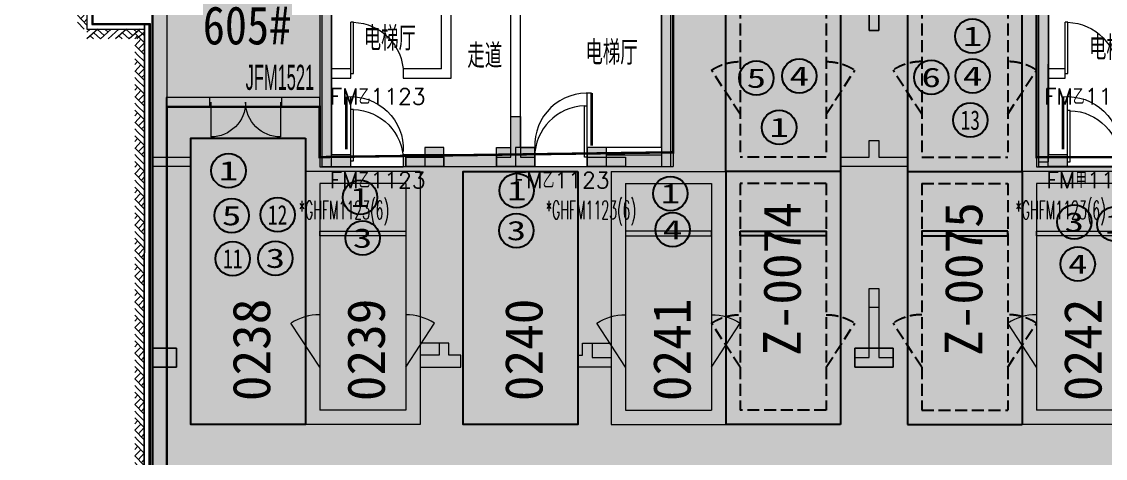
# Model space of a CAD drawing. Extents: x -264757 to 86229, y 4049843 to 4347093.
# Drawn here: x -84121 to -61441, y 4121799 to 4130945 of the extents above; entities that cross this region are included whole.
import ezdxf
from ezdxf.enums import TextEntityAlignment as Align

# ---------------------------------------------------------------- set-up
doc = ezdxf.new("R2010")
doc.units = 0
doc.header["$LTSCALE"] = 1000
doc.header["$MEASUREMENT"] = 0
doc.linetypes.add('AX-01DK-PB01$1$A-001-车位参照B1$0$A-001-车位参照B1$0$A-001-车位参照B1$0$A-H4-001-基本图形$0$A-001-车位B1$0$DASH', pattern=[0.35, 0.25, -0.1])
doc.linetypes.add('DASH', pattern=[0.35, 0.25, -0.1])
doc.layers.get('0').update_dxf_attribs({"color": 8})
for name, color, linetype in [('AX-01DK-PB01$0$AX-001DK-01-PB01-02$0$A-3-Htch(wall)', 8, 'Continuous'), ('AX-01DK-PB01$0$AX-03CK-02-PB01$0$AX-03CK-02-PB01$0$PUB_HATCH', 8, 'Continuous'), ('AX-01DK-PB01$0$AX-03CK-02-PB01$0$AX-03CK-02-PB01$0$人防$0$人防$0$DOOR_FIRE_TEXT', 8, 'Continuous'), ('PUB_HATCH', 8, 'Continuous'), ('不利因素11-尽端停车', 7, 'Continuous'), ('不利因素12-不满足一次性出车', 7, 'Continuous'), ('不利因素13-紧邻铁爬梯', 7, 'Continuous'), ('不利因素3-紧邻房间出入口', 7, 'Continuous'), ('不利因素4-紧邻行车坡道', 7, 'Continuous'), ('不利因素5-单面靠墙', 7, 'Continuous'), ('不利因素6-双面靠墙', 7, 'Continuous'), ('不利因素9-坡道上停车', 7, 'Continuous'), ('不可售车位', 255, 'Continuous'), ('子母车位', 7, 'Continuous'), ('普通车位', 7, 'Continuous')]:
    doc.layers.add(name, color=color, linetype=linetype)
doc.layers.add('AX-01DK-PB01$0$AX-01DK-PB01$0$AX-001DK-01-PB01-02$0$A-3-WinF(Text)', color=8, linetype='Continuous', plot=False)
doc.layers.add('AX-01DK-PB01$0$AX-03CK-02-PB01$0$AX-03CK-02-PB01$0$WINDOW_TEXT', color=8, linetype='Continuous', plot=False)
doc.layers.add('无关图层', color=8, linetype='Continuous', lineweight=0)
doc.layers.add('车位归属楼栋范围线', color=7, linetype='Continuous', true_color=0x19e6c7)
doc.styles.add('AX-01DK-PB01$0$AX-01DK-PB01$0$AX-001DK-01-PB01-02$0$_TCH_WINDOW', font='SIMPLEX', dxfattribs={"bigfont": 'GBCBIG'})
doc.styles.add('AX-01DK-PB01$0$AX-01DK-PB01$0$Standard', font='gbenor.shx', dxfattribs={"bigfont": 'gbcbig.shx'})
doc.styles.add('AX-01DK-PB01$0$AX-03CK-02-PB01$0$AX-03CK-02-PB01$0$_TCH_DIM_T3', font='SIMPLEX', dxfattribs={"width": 0.705882, "bigfont": 'GBCBIG'})
doc.styles.add('AX-01DK-PB01$0$AX-03CK-02-PB01$0$AX-03CK-02-PB01$0$人防$0$人防$0$_TCH_DIM', font='$ GAD E', dxfattribs={"width": 0.7, "bigfont": '$ GAD C'})
doc.styles.add('AX-01DK-PB01$1$AX-001DK-01-PB01-02$0$黑体', font='simhei.ttf')
doc.styles.add('AX-ACK-BIANH1$0$黑体', font='simhei.ttf')
doc.styles.add('AX-ACK-P01-WALL$0$黑体', font='simhei.ttf')
doc.styles.add('SX-ACK-PB01-WNC-ALL$0$黑体', font='simhei.ttf')
doc.styles.add('黑体', font='simhei.ttf')

# ---------------------------------------------------------------- blocks, each defined once
blk = doc.blocks.new('A$C7e5eb487')
at = {"layer": '普通车位', "true_color": 0xf18f8e}
h = blk.add_hatch(color=11, dxfattribs=at)
h.dxf.hatch_style = 1
h.paths.add_polyline_path([(2400, 0), (2400, -5300), (0, -5300), (0, 0)])
blk = doc.blocks.new('普通车位')
at = {"layer": '无关图层'}
for p, q in [((-2.253, 3.186), (0.077, 3.764)), ((1.352, -1.38), (0.077, 3.764)), ((-0.977, -1.958), (-2.253, 3.186)), ((-1.889, 2.967), (-0.142, 3.4)), ((1.001, -1.21), (-0.142, 3.4)), ((-0.746, -1.643), (-1.889, 2.967)), ((-0.746, -1.643), (1.001, -1.21)), ((-0.977, -1.958), (1.352, -1.38))]:
    blk.add_line(p, q, dxfattribs=at)
for points in [[(0.074, 2.527), (0.879, 1.777)], [(-1.673, 2.094), (-2.033, 1.054)]]:
    blk.add_lwpolyline(points, dxfattribs=at)
blk.add_lwpolyline([(0.76, -0.239), (-0.987, -0.673), (-1.011, -0.575), (0.736, -0.142)], close=True, dxfattribs=at)
for centre, start, end in [((0.074, 2.527), 283.9287, 316.9845), ((-1.673, 2.094), 250.873, 283.9287)]:
    blk.add_arc(centre, 1.1, start, end, dxfattribs=at)
at = {"layer": '普通车位', "xscale": -0.0009999999999999812, "yscale": 0.0009999999999999812, "zscale": 0.0009999999999999812, "rotation": 13.92873520577783}
blk.add_blockref('A$C7e5eb487', (0.077, 3.764), dxfattribs=at)
blk = doc.blocks.new('A$C741380cb')
at = {"layer": '子母车位', "true_color": 0x0617f9}
h = blk.add_hatch(color=5, dxfattribs=at)
h.dxf.hatch_style = 1
h.paths.add_polyline_path([(2400, 0), (2400, -10400), (0, -10400), (0, 0)])
blk = doc.blocks.new('子母车位1')
at = {"layer": '子母车位', "color": 8, "linetype": 'AX-01DK-PB01$1$A-001-车位参照B1$0$A-001-车位参照B1$0$A-001-车位参照B1$0$A-H4-001-基本图形$0$A-001-车位B1$0$DASH'}
for p, q in [((330318, -478521), (332118, -478521)), ((330318, -478521), (330318, -483071, 0)), ((332118, -478521), (332118, -483071, 0)), ((330318, -483071, 0), (332118, -483071, 0)), ((330318, -483621, 0), (332118, -483621, 0)), ((330318, -483621, 0), (330318, -488371)), ((332118, -483621, 0), (332118, -488371)), ((330318, -488371), (332118, -488371))]:
    blk.add_line(p, q, dxfattribs=at)
at = {"layer": '子母车位', "color": 83}
for p, q in [((330018, -483371, 0), (330018, -488671)), ((330018, -483371, 0), (332418, -483371, 0)), ((332418, -483371, 0), (332418, -488671)), ((330018, -488671), (332418, -488671))]:
    blk.add_line(p, q, dxfattribs=at)
blk.add_lwpolyline([(332418, -478271), (330018, -478271), (330018, -483371), (332418, -483371)], close=True, dxfattribs=at)
at = {"layer": '子母车位'}
blk.add_lwpolyline([(332118, -479521), (330318, -479521), (330318, -479621), (332118, -479621)], close=True, dxfattribs=at)
at = {"layer": '子母车位', "linetype": 'AX-01DK-PB01$1$A-001-车位参照B1$0$A-001-车位参照B1$0$A-001-车位参照B1$0$A-H4-001-基本图形$0$A-001-车位B1$0$DASH'}
for points in [[(330318, -482171), (329718, -481249)], [(332118, -482171), (332718, -481249)]]:
    blk.add_lwpolyline(points, dxfattribs=at)
at = {"layer": '子母车位', "elevation": 0}
blk.add_lwpolyline([(332118, -484621), (330318, -484621), (330318, -484721), (332118, -484721)], close=True, dxfattribs=at)
at = {"layer": '子母车位', "linetype": 'AX-01DK-PB01$1$A-001-车位参照B1$0$A-001-车位参照B1$0$A-001-车位参照B1$0$A-H4-001-基本图形$0$A-001-车位B1$0$DASH', "elevation": 0}
for points in [[(330318, -487471), (329718, -486549)], [(332118, -487471), (332718, -486549)]]:
    blk.add_lwpolyline(points, dxfattribs=at)
at = {"layer": '子母车位', "linetype": 'AX-01DK-PB01$1$A-001-车位参照B1$0$A-001-车位参照B1$0$A-001-车位参照B1$0$A-H4-001-基本图形$0$A-001-车位B1$0$DASH'}
for centre, start, end in [((330318, -482171, 0), 89.9997, 123.0554), ((332118, -482171, 0), 56.9439, 89.9997), ((330318, -487471), 89.9997, 123.0554), ((332118, -487471), 56.9439, 89.9997)]:
    blk.add_arc(centre, 1100, start, end, dxfattribs=at)
at = {"layer": '子母车位', "rotation": 179.9996583709065}
blk.add_blockref('A$C741380cb', (332418, -488671), dxfattribs=at)
blk = doc.blocks.new('SX-ACK-PB01-WNC-ALL$0$20200722.21182536')
at = {"layer": '不利因素3-紧邻房间出入口', "true_color": 0xe4d218}
h = blk.add_hatch(color=52, dxfattribs=at)
h.dxf.hatch_style = 1
edge = h.paths.add_edge_path()
edge.add_arc((360, 360), 360, 0, 360)
at = {"layer": '不利因素3-紧邻房间出入口'}
blk.add_circle((360, 360), 360, dxfattribs=at)
at = {"layer": '不利因素3-紧邻房间出入口', "style": 'SX-ACK-PB01-WNC-ALL$0$黑体', "width": 1.390625}
blk.add_text('3', height=407, dxfattribs=at).set_placement((156, 156), (564, 156), align=Align.FIT)
blk = doc.blocks.new('SX-ACK-PB01-WNC-ALL$0$20200722.21183209')
at = {"layer": '不利因素5-单面靠墙', "true_color": 0x6d711d}
h = blk.add_hatch(color=66, dxfattribs=at)
h.dxf.hatch_style = 1
edge = h.paths.add_edge_path()
edge.add_arc((360, 360), 360, 0, 360)
at = {"layer": '不利因素5-单面靠墙'}
blk.add_circle((360, 360), 360, dxfattribs=at)
at = {"layer": '不利因素5-单面靠墙', "style": 'SX-ACK-PB01-WNC-ALL$0$黑体', "width": 1.390625}
blk.add_text('5', height=407, dxfattribs=at).set_placement((156, 156), (564, 156), align=Align.FIT)
blk = doc.blocks.new('20200722.21185040')
at = {"layer": '不利因素11-尽端停车', "true_color": 0xf21b23}
h = blk.add_hatch(color=240, dxfattribs=at)
h.dxf.hatch_style = 1
edge = h.paths.add_edge_path()
edge.add_arc((360, 360), 360, 0, 360)
at = {"layer": '不利因素11-尽端停车'}
blk.add_circle((360, 360), 360, dxfattribs=at)
at = {"layer": '不利因素11-尽端停车', "style": '黑体', "width": 0.695313}
blk.add_text('11', height=407.3, dxfattribs=at).set_placement((156, 156), (564, 156), align=Align.FIT)
blk = doc.blocks.new('20200722.21185335')
at = {"layer": '不利因素12-不满足一次性出车', "true_color": 0x201adc}
h = blk.add_hatch(color=182, dxfattribs=at)
h.dxf.hatch_style = 1
edge = h.paths.add_edge_path()
edge.add_arc((360, 360), 360, 0, 360)
at = {"layer": '不利因素12-不满足一次性出车'}
blk.add_circle((360, 360), 360, dxfattribs=at)
at = {"layer": '不利因素12-不满足一次性出车', "style": '黑体', "width": 0.695313}
blk.add_text('12', height=407.3, dxfattribs=at).set_placement((156, 156), (564, 156), align=Align.FIT)
blk = doc.blocks.new('20200722.21182971')
at = {"layer": '不利因素4-紧邻行车坡道', "true_color": 0x9591ce}
h = blk.add_hatch(color=193, dxfattribs=at)
h.dxf.hatch_style = 1
edge = h.paths.add_edge_path()
edge.add_arc((360, 360), 360, 0, 360)
at = {"layer": '不利因素4-紧邻行车坡道'}
blk.add_circle((360, 360), 360, dxfattribs=at)
at = {"layer": '不利因素4-紧邻行车坡道', "style": '黑体', "width": 1.390625}
blk.add_text('4', height=407, dxfattribs=at).set_placement((156, 156), (564, 156), align=Align.FIT)
blk = doc.blocks.new('SX-ACK-PB01-WNC-ALL$0$20200722.21183455')
at = {"layer": '不利因素6-双面靠墙', "true_color": 0xf2b47b}
h = blk.add_hatch(color=31, dxfattribs=at)
h.dxf.hatch_style = 1
edge = h.paths.add_edge_path()
edge.add_arc((360, 360), 360, 0, 360)
at = {"layer": '不利因素6-双面靠墙'}
blk.add_circle((360, 360), 360, dxfattribs=at)
at = {"layer": '不利因素6-双面靠墙', "style": 'SX-ACK-PB01-WNC-ALL$0$黑体', "width": 1.390625}
blk.add_text('6', height=407, dxfattribs=at).set_placement((156, 156), (564, 156), align=Align.FIT)
blk = doc.blocks.new('20200722.22094563')
at = {"layer": '不利因素13-紧邻铁爬梯', "true_color": 0x9bc530}
h = blk.add_hatch(color=62, dxfattribs=at)
h.dxf.hatch_style = 1
edge = h.paths.add_edge_path()
edge.add_arc((360, 360), 360, 0, 360)
at = {"layer": '不利因素13-紧邻铁爬梯'}
blk.add_circle((360, 360), 360, dxfattribs=at)
at = {"layer": '不利因素13-紧邻铁爬梯', "style": '黑体', "width": 0.695313}
blk.add_text('13', height=407.3, dxfattribs=at).set_placement((156, 156), (564, 156), align=Align.FIT)
blk = doc.blocks.new('销控车位')
at = {"layer": '不可售车位', "true_color": 0x757b8a}
h = blk.add_hatch(color=8, dxfattribs=at)
h.dxf.hatch_style = 1
h.paths.add_polyline_path([(2400, 0), (2400, -5300), (0, -5300), (0, 0)])
at = {"layer": '不可售车位', "color": 8, "true_color": 0x757b8a}
blk.add_lwpolyline([(2400, 0), (2400, -5300), (0, -5300), (0, 0)], close=True, dxfattribs=at)
blk = doc.blocks.new('sadfsadfasf')
at = {"layer": '不可售车位', "true_color": 0x757b8a}
h = blk.add_hatch(color=8, dxfattribs=at)
h.dxf.hatch_style = 1
h.paths.add_polyline_path([(2400, 6000), (2400, 0), (0, 0), (0, 6000)])
at = {"layer": '不可售车位', "color": 8, "true_color": 0x757b8a}
blk.add_lwpolyline([(2400, 6000), (2400, 0), (0, 0), (0, 6000)], close=True, dxfattribs=at)
blk = doc.blocks.new('AX-01DK-PB01-RFTC')
at = {"layer": '无关图层'}
h = blk.add_hatch(color=251, dxfattribs=at)
h.dxf.hatch_style = 1
h.paths.add_polyline_path([(19773, -61220), (19773, -62171), (18423, -62170), (18423, -70471), (12324, -70471), (12323, -62170), (7773, -62170), (7777, -120370), (8177, -120370), (8177, -120315), (14323, -119683), (14322, -126122), (25972, -126122), (25972, -124922), (26822, -124926), (26822, -122452), (33923, -122452), (33923, -124922), (34773, -124922), (34773, -126122), (41373, -126125), (41373, -124372), (41823, -124372), (41823, -122152), (41447, -122152), (41447, -120270), (48923, -120270), (48923, -123125), (49323, -123125), (49323, -124675), (51824, -124674), (51824, -124055), (54717, -124055), (54717, -125871), (56816, -125871), (56816, -116250), (55967, -116250), (55967, -111420), (63072, -111420), (63072, -103570), (62080, -103570), (62073, -94584), (64569, -94584), (64573, -65385), (66999, -65385), (67002, -52470), (67402, -52470), (67397, -31965), (65807, -31965), (65807, -26418), (68456, -26418), (68457, -17070), (67422, -17070), (67422, -13843), (60301, -13843), (60302, -3770), (55750, -3770), (55750, -12070), (49652, -12070), (49649, -9275), (45355, -9275), (45349, -3821), (40751, -3820), (40750, -12070), (34663, -12070), (34649, -3820), (25757, -3820), (25757, -12071), (19650, -12071), (19650, -3820), (10752, -3820), (10751, -12072), (4662, -12071), (4661, -3769), (4150, -3770), (100, -3769), (100, -23171), (-701, -23171), (-701, -29550), (100, -29550), (11250, -29550), (11250, -32020), (12100, -32020), (12100, -32970), (10750, -32970), (10754, -41272), (4647, -41271), (4650, -32970), (1953, -32970), (1953, -34670), (100, -34670), (100, -57801), (9743, -57801), (9743, -57272), (13567, -57272), (13567, -56751), (15417, -56751), (15416, -58750), (18923, -58750), (18923, -61220)])
h.paths.add_polyline_path([(41812, -58753), (48919, -58753), (48919, -61220), (49773, -61220), (49773, -62170), (48419, -62173), (48426, -70475), (42319, -70475), (42324, -67872), (39323, -67876), (39323, -62423), (41812, -62423)], flags=16)
h.paths.add_polyline_path([(33923, -58751), (33923, -61220), (34773, -61220), (34773, -62170), (33423, -62171), (33430, -70475), (27323, -70475), (27323, -62171), (26373, -62170), (26373, -60670), (26815, -60670), (26823, -58751), (31623, -58751), (31623, -58751)], flags=16)
h.paths.add_polyline_path([(40754, -41272), (34647, -41271), (34650, -32970), (33700, -32970), (33700, -31470), (34142, -31470), (34150, -29551), (38951, -29551), (38950, -29550), (41250, -29550), (41250, -32020), (42100, -32020), (42100, -32970), (40750, -32970)], flags=16)
h.paths.add_polyline_path([(49647, -41270), (49655, -38470), (45349, -38475), (45349, -33220), (49142, -33220), (49142, -29550), (56249, -29550), (56250, -32020), (57100, -32020), (57100, -32970), (55749, -32970), (55754, -41271)], flags=16)
h.paths.add_polyline_path([(25764, -41272), (19657, -41271), (19657, -32970), (19150, -32970), (19150, -29550), (26257, -29550), (26250, -32020), (27100, -32020), (27100, -32970), (25757, -32970)], flags=16)
h.paths.add_polyline_path([(41812, -87950), (48919, -87950), (48919, -90420), (49773, -90420), (49773, -91370), (48419, -91370), (48428, -99684), (41519, -99659), (41519, -97070), (39326, -97074), (39319, -91620), (41822, -91620)], flags=16)
h.paths.add_polyline_path([(33925, -87950), (33923, -90420), (34773, -90420), (34773, -91370), (33425, -91370), (33428, -99683), (26519, -99658), (26523, -95371), (27330, -95371), (27324, -91371), (26373, -91370), (26373, -89870), (26823, -89870), (26823, -87951), (31623, -87951), (31623, -87951)], flags=16)
h.paths.add_polyline_path([(18923, -87950), (18922, -90419), (19772, -90419), (19772, -91369), (18420, -91369), (18427, -99677), (11523, -99666), (11523, -95370), (12323, -95370), (12323, -91370), (10974, -91370), (10974, -90420), (11823, -90420), (11823, -87950)], flags=16)
h.paths.add_polyline_path([(62209, -60116), (64273, -60116), (64273, -55267), (62209, -55267)], flags=16)
h.paths.add_polyline_path([(59799, -89432), (61752, -89432), (61752, -84521), (59799, -84521)], flags=16)
blk.add_lwpolyline([(14322, -126122), (14323, -119683), (8177, -120315), (8177, -120370), (7777, -120370), (7773, -62170)], dxfattribs=at)
for points in [[(11823, -87950), (18923, -87950), (18922, -90419), (19772, -90419), (19772, -91369), (18420, -91369), (18427, -99677), (11523, -99666), (11523, -95370), (12323, -95370), (12323, -91370), (10974, -91370), (10974, -90420), (11823, -90420)], [(26823, -87951), (31623, -87951), (31623, -87951), (33925, -87950), (33923, -90420), (34773, -90420), (34773, -91370), (33425, -91370), (33428, -99683), (26519, -99658), (26523, -95371), (27330, -95371), (27324, -91371), (26373, -91370), (26373, -89870), (26823, -89870)]]:
    blk.add_lwpolyline(points, close=True, dxfattribs=at)
blk = doc.blocks.new('AX-01DK-PB01$1$$LinePat$素土夯实')
at = {"layer": '无关图层'}
for p, q in [((0, -210), (210, 0)), ((120, -300), (420, 0)), ((420, 0), (608, -188)), ((495, -300), (795, 0)), ((615, 0), (705, -90)), ((210, -210), (300, -300)), ((315, -105), (502, -293)), ((705, -300), (795, -210))]:
    blk.add_line(p, q, dxfattribs=at)
blk = doc.blocks.new('fasdfasdfasdfasdfasdf')
at = {"layer": '不利因素9-坡道上停车', "true_color": 0xe0aa15}
h = blk.add_hatch(color=42, dxfattribs=at)
h.dxf.hatch_style = 1
edge = h.paths.add_edge_path()
edge.add_arc((-119587, 4058555), 720, 0, 360)
at = {"layer": '不利因素9-坡道上停车'}
blk.add_circle((-119587, 4058555), 720, dxfattribs=at)
at = {"layer": '不利因素9-坡道上停车', "style": 'AX-ACK-P01-WALL$0$黑体', "width": 1.390625}
blk.add_text('1', height=815, dxfattribs=at).set_placement((-119994, 4058148), (-119180, 4058148), align=Align.FIT)
blk = doc.blocks.new('AX-01DK-PB01$0$AX-01DK-PB01$0$$DorLib2D$00000001')
at = {"layer": '无关图层'}
for p, q in [((0.45, 0.975), (0.5, 0.975)), ((0.45, 0), (0.45, 0.975)), ((0.5, 0), (0.5, 0.975)), ((0.5, 0), (0.45, 0))]:
    blk.add_line(p, q, dxfattribs=at)
at = {"layer": '无关图层', "lineweight": 13}
blk.add_arc((0.475, 0), 0.975, 91.4693, 180, dxfattribs=at)
blk = doc.blocks.new('AX-01DK-PB01$0$AX-03CK-02-PB01$0$AX-03CK-02-PB01$0$$U_DORLIB2D$00000009')
at = {"layer": '无关图层'}
blk.add_line((0.5, 0.219), (0.5, 1.213), dxfattribs=at)
at = {"layer": '无关图层', "const_width": 0.05}
blk.add_lwpolyline([(0.583, 0.219), (0.583, 1.219)], dxfattribs=at)
at = {"layer": '无关图层'}
blk.add_arc((0.5, 0.219), 1.001, 85.224, 182.3859, dxfattribs=at)
blk = doc.blocks.new('_FZH')
blk.add_lwpolyline([(-0.5, -0.5), (0.5, -0.5), (0.5, 0.5), (-0.5, 0.5)], close=True)
at = {"layer": 'PUB_HATCH'}
blk.add_solid([(-0.5, -0.5), (0.5, -0.5), (-0.5, 0.5), (0.5, 0.5)], dxfattribs=at)
blk = doc.blocks.new('AX-01DK-PB01$0$AX-03CK-02-PB01$0$AX-03CK-02-PB01$0$人防$0$人防$0$$DorLib2D$00000004')
at = {"layer": '无关图层'}
for p, q in [((-0.485, 0), (-0.485, 0.485)), ((0.485, 0), (0.485, 0.485))]:
    blk.add_line(p, q, dxfattribs=at)
at = {"layer": '无关图层', "lineweight": 13}
for centre, start, end in [((-0.485, 0), 0, 90), ((0.485, 0), 90, 180)]:
    blk.add_arc(centre, 0.485, start, end, dxfattribs=at)

msp = doc.modelspace()

# ---------------------------------------------------------------- hatches: boundary and pattern name
at = {"layer": 'AX-01DK-PB01$0$AX-001DK-01-PB01-02$0$A-3-Htch(wall)'}
msp.add_hatch(color=256, dxfattribs=at).paths.add_polyline_path([(-81383.6, 4135408), (-81383.6, 4107220.6), (-81083.6, 4107502.8), (-81083.6, 4135408)])
at = {"layer": 'AX-01DK-PB01$0$AX-03CK-02-PB01$0$AX-03CK-02-PB01$0$PUB_HATCH'}
for points in [[(-70608.4, 4133032), (-70733.2, 4133033), (-70733.2, 4128158.4), (-70483.2, 4127908.4), (-70483.2, 4133033)], [(-77633.5, 4132208), (-77883.5, 4132458), (-77883.5, 4127907.4), (-77633.5, 4128157.4)], [(-62633.5, 4132207.4), (-62883.5, 4132457.4), (-62883.5, 4127907.4), (-62633.5, 4128157.4)], [(-77883.5, 4127907.4), (-77233.5, 4127907.5), (-77233.6, 4128157.5), (-77633.5, 4128157.4)], [(-75483.4, 4127908.1), (-75683.4, 4127908.1), (-75683.4, 4128157.7), (-76133.6, 4128157.6), (-76133.5, 4127907.6), (-75483.4, 4127907.7)], [(-75283.4, 4128157.8), (-75283.4, 4127908.1), (-75483.4, 4127908.1), (-75483.4, 4127907.7), (-74183.3, 4127907.9), (-74183.4, 4128157.9)], [(-73783, 4127908), (-73382.9, 4127908), (-73383, 4128308), (-73783.1, 4128308)], [(-72057.9, 4127908.5), (-72282.9, 4127908.5), (-72283, 4128308.2), (-72282.9, 4127908.2), (-72057.9, 4127908.2)], [(-71882.9, 4128158.2), (-71882.8, 4127908.6), (-72057.9, 4127908.5), (-72057.9, 4127908.2), (-70483.2, 4127908.4), (-70733.2, 4128158.4)], [(-62883.5, 4127907.4), (-62233.7, 4127907.5), (-62233.8, 4128157.5), (-62633.5, 4128157.4)]]:
    msp.add_hatch(color=256, dxfattribs=at).paths.add_polyline_path(points)
at = {"layer": '无关图层'}
h = msp.add_hatch(dxfattribs=at)
h.set_pattern_fill('ARMORED', color=256, scale=100)
h.set_pattern_definition([(50, (-1150819.76, 3740220.52), (358.63009, -31.37607), [37.5, -412.5]), (355, (-1150819.76, 3740220.52), (-69.37567, 376.09607), [30, -330]), (100.4514, (-1150789.87, 3740217.9), (289.25469, 344.71977), [31.8701, -350.57106]), (46.1842, (-1150819.76, 3740320.52), (533.62052, -82.7595), [56.25, -618.75]), (96.6356, (-1150775.3, 3740313.63), (467.33135, 487.05894), [47.80514, -525.8565]), (351.1842, (-1150819.76, 3740320.5), (467.33097, 487.0593), [45, -495]), (21, (-1150769.76, 3740295.52), (298.453526, -201.309445), [37.5, -412.5]), (326, (-1150769.76, 3740295.52), (121.65767, 362.57502), [30, -330]), (71.4514, (-1150744.9, 3740278.75), (420.11131, 161.26525), [31.8701, -350.57106]), (37.5, (-1150819.76, 3740220.52), (6.079928, 166.446927), [0, -326, 0, -335, 0, -331.25]), (7.5, (-1150819.76, 3740220.52), (131.53477, 197.205856), [0, -191, 0, -318.5, 0, -126.25]), (327.5, (-1150931.26, 3740220.52), (266.911218, -11.277436), [0, -125, 0, -390, 0, -517.5]), (317.5, (-1150981.26, 3740220.52), (291.593085, 50.05249), [0, -162.5, 0, -259, 0, -367.5]), (45, (-1150819.76, 3740220.52), (-176.776695, 176.776695), [])])
h.paths.add_polyline_path([(-81083.4, 4135408), (-81383.4, 4135408), (-81383.4, 4123708), (-81083.4, 4123708)])
h.paths.add_polyline_path([(-81383.4, 4135808), (-81083.4, 4135808), (-81083.4, 4136208), (-81383.4, 4136208)])
h = msp.add_hatch(color=256, dxfattribs=at)
h.dxf.hatch_style = 1
h.paths.add_polyline_path([(-66383.2, 4130758), (-66183.2, 4130758), (-66183.2, 4132408), (-66383.2, 4132408)])
for points in [[(-81383.2, 4131157.9), (-81383.6, 4107408), (-81083.6, 4107408), (-81083.2, 4131157.9)], [(-66183.2, 4130758), (-66383.2, 4130758), (-66383.2, 4131158), (-66183.2, 4131158)], [(-73683.4, 4128308), (-73383, 4128308), (-73383, 4127908), (-74183.4, 4127908), (-74183.4, 4128308), (-73883.4, 4128308), (-73883.2, 4128958), (-73683.2, 4128958)], [(-66183.2, 4128108), (-65583.2, 4128108), (-65583.2, 4127908), (-66983.2, 4127908), (-66983.2, 4128108), (-66383.2, 4128108), (-66383.2, 4128458), (-66183.2, 4128458)], [(-81383.4, 4128108), (-80583.2, 4128108), (-80583.2, 4127908), (-81383.4, 4127908)], [(-76083.4, 4128108), (-75283.2, 4128108), (-75283.2, 4127908), (-76083.4, 4127908)], [(-72283.2, 4128108), (-71483, 4128108), (-71483, 4127908), (-72283.2, 4127908)], [(-66383.2, 4125358), (-66183.2, 4125358), (-66183.2, 4124958), (-66383.2, 4124958)], [(-80883.5, 4123708), (-81383.5, 4123708), (-81383.5, 4124108), (-80883.5, 4124108)], [(-74932.8, 4123708), (-74932.8, 4123958), (-75182.8, 4123958), (-75182.8, 4124208), (-75382.8, 4124208), (-75782.8, 4124208), (-75782.8, 4123708), (-75382.8, 4123708)], [(-72483.2, 4123708), (-72483.2, 4123958), (-72383.2, 4123958), (-72383.2, 4124208), (-72183.2, 4124208), (-71783.2, 4124208), (-71783.2, 4123708), (-72183.2, 4123708)], [(-66683.4, 4124108), (-66683.4, 4123708), (-65883.4, 4123708), (-65883.4, 4124108)]]:
    msp.add_hatch(color=256, dxfattribs=at).paths.add_polyline_path(points)
h = msp.add_hatch(color=256, dxfattribs=at)
h.dxf.hatch_style = 1
h.paths.add_polyline_path([(-74183.4, 4128108), (-73883.2, 4128108), (-73883.2, 4128958), (-73683.2, 4128958), (-73683.2, 4128108), (-73383, 4128108), (-73383, 4127908), (-74183.4, 4127908)])
h = msp.add_hatch(color=256, dxfattribs=at)
h.dxf.hatch_style = 1
h.paths.add_polyline_path([(-66983.2, 4128108), (-66383.2, 4128108), (-66383.2, 4128458), (-66183.2, 4128458), (-66183.2, 4128108), (-65583.2, 4128108), (-65583.2, 4127908), (-66983.2, 4127908)])
h = msp.add_hatch(color=256, dxfattribs=at)
h.dxf.hatch_style = 1
h.paths.add_polyline_path([(-81383.4, 4128108), (-81133.4, 4128108), (-80583.2, 4128108), (-80583.2, 4127908), (-81383.4, 4127908)])
h = msp.add_hatch(color=256, dxfattribs=at)
h.dxf.hatch_style = 1
h.paths.add_polyline_path([(-75283.2, 4128108), (-76083.4, 4128108), (-76083.4, 4127908), (-75283.2, 4127908)])
h = msp.add_hatch(color=256, dxfattribs=at)
h.dxf.hatch_style = 1
h.paths.add_polyline_path([(-72283.2, 4128108), (-71483, 4128108), (-71483, 4127908), (-72283.2, 4127908)])
h = msp.add_hatch(color=256, dxfattribs=at)
h.dxf.hatch_style = 1
h.paths.add_polyline_path([(-66683.2, 4123908), (-66383.2, 4123908), (-66383.2, 4125358), (-66183.2, 4125358), (-66183.2, 4123908), (-65883.2, 4123908), (-65883.2, 4123708), (-66683.2, 4123708)])
h = msp.add_hatch(color=256, dxfattribs=at)
h.dxf.hatch_style = 1
h.paths.add_polyline_path([(-81133.1, 4124108), (-81383.2, 4124108), (-81383.5, 4123708), (-80883.2, 4123708), (-80883.2, 4124108), (-81133.4, 4124108)])
h = msp.add_hatch(color=256, dxfattribs=at)
h.dxf.hatch_style = 1
h.paths.add_polyline_path([(-74932.8, 4123708), (-74932.8, 4123958), (-75182.8, 4123958), (-75182.8, 4124208), (-75382.8, 4124208), (-75382.8, 4123958), (-75782.8, 4123958), (-75782.8, 4123708), (-75382.8, 4123708)])
h = msp.add_hatch(color=256, dxfattribs=at)
h.dxf.hatch_style = 1
h.paths.add_polyline_path([(-72483.2, 4123708), (-72483.2, 4123958), (-72383.2, 4123958), (-72383.2, 4124208), (-72183.2, 4124208), (-72183.2, 4123908), (-71783.2, 4123908), (-71783.2, 4123708), (-72183.2, 4123708)])
h = msp.add_hatch(dxfattribs=at)
h.set_pattern_fill('钢筋混凝土', color=256, scale=100)
h.set_pattern_definition([(45, (-4e-05, 0.0001), (-176.776695, 176.776695), []), (50, (-4e-05, 0.0001), (717.26018, -62.752135), [75, -825]), (355, (-4e-05, 0.0001), (-138.75133, 752.19213), [60, -660]), (100.4514, (59.8, -5.2), (578.50938, 689.43954), [63.74019, -701.14211]), (46.1842, (-4e-05, 200), (1067.24105, -165.51901), [112.5, -1237.5]), (96.6356, (88.9, 186.2), (934.6627, 974.11787), [95.6103, -1051.713]), (351.1842, (-4e-05, 200), (934.66195, 974.1186), [90, -990]), (21, (100, 150), (596.90705, -402.61889), [75, -825]), (326, (100, 150), (243.31533, 725.15005), [60, -660]), (71.4514, (149.74, 116.45), (840.22263, 322.5305), [63.74019, -701.14211]), (37.5, (-4e-05, 0.0001), (12.159855, 332.893854), [0, -652, 0, -670, 0, -662.5]), (7.5, (-4e-05, 0.0001), (263.069537, 394.411712), [0, -382, 0, -637, 0, -252.5]), (327.5, (-223, 0.0001), (533.822436, -22.554872), [0, -250, 0, -780, 0, -1035]), (317.5, (-323, 0.0001), (583.18617, 100.10498), [0, -325, 0, -518, 0, -735])])
h.paths.add_polyline_path([(-87884.6, 4107508), (-87884.6, 4107208), (-81079.6, 4107208), (-81079.6, 4123708), (-81379.6, 4123708), (-81379.6, 4107508)])

# ---------------------------------------------------------------- linework, layer by layer
for p, q in [((-82754.3, 4136378.6), (-82753.9, 4130787.3)), ((-82754.3, 4136378.6), (-82753.9, 4130787.3)), ((-82654.3, 4136278.6), (-82653.9, 4130887.3)), ((-82644.3, 4136268.6), (-82643.9, 4130897.3)), ((-82634.3, 4136258.6), (-82633.9, 4130907.3)), ((-81383.6, 4135408), (-81383.6, 4107220.6)), ((-81083.6, 4135408), (-81083.6, 4107502.8)), ((-70733.2, 4133033), (-70733.2, 4128158.4)), ((-70483.2, 4133033), (-70483.2, 4127908.4)), ((-77883.5, 4132458), (-77883.5, 4127907.4)), ((-62883.5, 4132457.4), (-62883.5, 4127907.4)), ((-77833.5, 4129858.6), (-77833.5, 4132408)), ((-77633.5, 4132208), (-77633.5, 4128157.4)), ((-75133.5, 4129758.6), (-75133.5, 4132208)), ((-73883.2, 4128158), (-73883.2, 4132208)), ((-73683.2, 4128308), (-73683.2, 4132208)), ((-70733.4, 4128308), (-70733.4, 4132208)), ((-70533.4, 4127908), (-70533.4, 4132408)), ((-62833.7, 4129858.7), (-62833.7, 4132408.1)), ((-62833.5, 4128008), (-62833.5, 4132408)), ((-62633.5, 4128008), (-62633.5, 4132208)), ((-62633.5, 4132207.4), (-62633.5, 4128157.4)), ((-77633.5, 4129958.6), (-77633.5, 4132008)), ((-75333.5, 4129958.6), (-75333.5, 4132008)), ((-62633.7, 4129958.7), (-62633.7, 4132008.1)), ((-81383.2, 4131157.9), (-81383.6, 4107408)), ((-81083.2, 4131157.9), (-81083.6, 4107408)), ((-82653.9, 4130887.3), (-81433.5, 4130887.3)), ((-82643.9, 4130897.3), (-81433.5, 4130897.3)), ((-82633.9, 4130907.3), (-81433.5, 4130907.3)), ((-81553.5, 4130907.3), (-81553.9, 4107678)), ((-81553.9, 4107678), (-81553.5, 4130907.3)), ((-81453.9, 4107578), (-81453.5, 4130907.3)), ((-81443.9, 4107568), (-81443.5, 4130907.3)), ((-81433.5, 4130907.3), (-81433.9, 4107558)), ((-82753.9, 4130787.3), (-81553.5, 4130787.3)), ((-82753.9, 4130787.3), (-81553.5, 4130787.3)), ((-77234, 4129958.6), (-77633.5, 4129958.6)), ((-77234, 4129758.6), (-77234, 4129958.6)), ((-75333.5, 4129958.6), (-76134, 4129958.6)), ((-76134, 4129958.6), (-76134, 4129758.6)), ((-62284.2, 4129958.7), (-62633.7, 4129958.7)), ((-62284.2, 4129758.7), (-62284.2, 4129958.7)), ((-77833.5, 4127908), (-77833.5, 4129858.6)), ((-77633.5, 4129758.6), (-77234, 4129758.6)), ((-77633.5, 4128158), (-77633.5, 4129758.6)), ((-76134, 4129758.6), (-75133.5, 4129758.6)), ((-62833.7, 4127908.1), (-62833.7, 4129858.7)), ((-62633.7, 4129758.7), (-62284.2, 4129758.7)), ((-62633.7, 4128108.1), (-62633.7, 4129758.7)), ((-80183.4, 4129358.4), (-81093.8, 4129358.4)), ((-81093.8, 4129358.4), (-81093.8, 4129158.4)), ((-80183.4, 4129158.4), (-80183.4, 4129358.4)), ((-78683.4, 4129358.4), (-80183.4, 4129358.4)), ((-77883.5, 4129358.4), (-78683.4, 4129358.4)), ((-78683.4, 4129358.4), (-78683.4, 4129158.4)), ((-77883.5, 4129158.4), (-77883.5, 4129358.4)), ((-81093.8, 4129158.4), (-80183.4, 4129158.4)), ((-78683.4, 4129158.4), (-80183.4, 4129158.4)), ((-78683.4, 4129158.4), (-77883.5, 4129158.4)), ((-77234, 4128158), (-77633.5, 4128158)), ((-77233.6, 4128157.5), (-77633.5, 4128157.4)), ((-77234, 4127908), (-77234, 4128158)), ((-77233.5, 4127907.5), (-77233.6, 4128157.5)), ((-73883.2, 4128158), (-76134, 4128158)), ((-76134, 4128158), (-76134, 4127908)), ((-75683.4, 4128157.7), (-76133.6, 4128157.6)), ((-76133.6, 4128157.6), (-76133.5, 4127907.6)), ((-75283.4, 4128157.8), (-74183.4, 4128157.9)), ((-74183.4, 4128157.9), (-74183.3, 4127907.9)), ((-73383, 4128308), (-73783.1, 4128308)), ((-73783.1, 4128308), (-73783, 4127908)), ((-73383.5, 4128308), (-73683.2, 4128308)), ((-73383.5, 4127908), (-73383.5, 4128308)), ((-73382.9, 4127908), (-73383, 4128308)), ((-70733.4, 4128308), (-72283.5, 4128308)), ((-72283.5, 4128308), (-72283.5, 4127908)), ((-72283, 4128308.2), (-72282.9, 4127908.2)), ((-71882.9, 4128158.2), (-70733.2, 4128158.4)), ((-62233.8, 4128157.5), (-62633.5, 4128157.4)), ((-62233.7, 4127907.5), (-62233.8, 4128157.5)), ((-77883.5, 4127907.4), (-77233.5, 4127907.5)), ((-77833.5, 4127908), (-77234, 4127908)), ((-77233.5, 4127907.5), (-76133.5, 4127907.6)), ((-76134, 4127908), (-73783.2, 4127908)), ((-76133.5, 4127907.6), (-75483.4, 4127907.7)), ((-75483.4, 4127907.7), (-74183.3, 4127907.9)), ((-73783.2, 4127908), (-73383.5, 4127908)), ((-73783, 4127908), (-73382.9, 4127908)), ((-73382.9, 4127908), (-72282.9, 4127908.2)), ((-72283.5, 4127908), (-70533.4, 4127908)), ((-72282.9, 4127908.2), (-72057.9, 4127908.2)), ((-72057.9, 4127908.2), (-70483.2, 4127908.4)), ((-62883.5, 4127907.4), (-62233.7, 4127907.5)), ((-62833.7, 4127908.1), (-62233.7, 4127908.1)), ((-62833.5, 4128008), (-62633.5, 4128008)), ((-62233.7, 4128108.1), (-62633.7, 4128108.1)), ((-62233.7, 4127908.1), (-62233.7, 4128108.1)), ((-62233.7, 4127907.5), (-61133.7, 4127907.6))]:
    msp.add_line(p, q, dxfattribs=at)
for points in [[(-81383.4, 4136208), (-81083.4, 4136208), (-81083.4, 4123708), (-81383.4, 4123708)], [(-66383.2, 4130758), (-66183.2, 4130758), (-66183.2, 4132408), (-66383.2, 4132408)], [(-66183.2, 4130758), (-66383.2, 4130758), (-66383.2, 4131158), (-66183.2, 4131158)], [(-74183.4, 4128108), (-73883.2, 4128108), (-73883.2, 4128958), (-73683.2, 4128958), (-73683.2, 4128108), (-73383, 4128108), (-73383, 4127908), (-74183.4, 4127908)], [(-73683.4, 4128308), (-73383, 4128308), (-73383, 4127908), (-74183.4, 4127908), (-74183.4, 4128308), (-73883.4, 4128308), (-73883.2, 4128958), (-73683.2, 4128958)], [(-66983.2, 4128108), (-66383.2, 4128108), (-66383.2, 4128458), (-66183.2, 4128458), (-66183.2, 4128108), (-65583.2, 4128108), (-65583.2, 4127908), (-66983.2, 4127908)], [(-66183.2, 4128108), (-65583.2, 4128108), (-65583.2, 4127908), (-66983.2, 4127908), (-66983.2, 4128108), (-66383.2, 4128108), (-66383.2, 4128458), (-66183.2, 4128458)], [(-81383.4, 4128108), (-81133.4, 4128108), (-81133.4, 4128108), (-80583.2, 4128108), (-80583.2, 4127908), (-81383.4, 4127908)], [(-81383.4, 4128108), (-80583.2, 4128108), (-80583.2, 4127908), (-81383.4, 4127908)], [(-75283.2, 4128108), (-76083.4, 4128108), (-76083.4, 4127908), (-75283.2, 4127908)], [(-76083.4, 4128108), (-75283.2, 4128108), (-75283.2, 4127908), (-76083.4, 4127908)], [(-72283.2, 4128108), (-71483, 4128108), (-71483, 4127908), (-72283.2, 4127908)], [(-72283.2, 4128108), (-71483, 4128108), (-71483, 4127908), (-72283.2, 4127908)], [(-66683.2, 4123908), (-66383.2, 4123908), (-66383.2, 4125358), (-66183.2, 4125358), (-66183.2, 4123908), (-65883.2, 4123908), (-65883.2, 4123708), (-66683.2, 4123708)], [(-66383.2, 4125358), (-66183.2, 4125358), (-66183.2, 4124958), (-66383.2, 4124958)], [(-80883.2, 4123708), (-80883.2, 4124108), (-81133.4, 4124108), (-81133.1, 4124108), (-81383.2, 4124108), (-81383.5, 4123708)], [(-80883.5, 4123708), (-81383.5, 4123708), (-81383.5, 4124108), (-80883.5, 4124108)], [(-74932.8, 4123708), (-74932.8, 4123958), (-75182.8, 4123958), (-75182.8, 4124208), (-75382.8, 4124208), (-75382.8, 4123958), (-75782.8, 4123958), (-75782.8, 4123708), (-75382.8, 4123708)], [(-74932.8, 4123708), (-74932.8, 4123958), (-75182.8, 4123958), (-75182.8, 4124208), (-75382.8, 4124208), (-75382.8, 4124208), (-75782.8, 4124208), (-75782.8, 4123708), (-75382.8, 4123708)], [(-72483.2, 4123708), (-72483.2, 4123958), (-72383.2, 4123958), (-72383.2, 4124208), (-72183.2, 4124208), (-72183.2, 4123908), (-71783.2, 4123908), (-71783.2, 4123708), (-72183.2, 4123708)], [(-72483.2, 4123708), (-72483.2, 4123958), (-72383.2, 4123958), (-72383.2, 4124208), (-72183.2, 4124208), (-72183.2, 4124208), (-71783.2, 4124208), (-71783.2, 4123708), (-72183.2, 4123708)], [(-66683.4, 4124108), (-66683.4, 4123708), (-65883.4, 4123708), (-65883.4, 4124108)], [(-66683.2, 4124108), (-65883.2, 4124108), (-65883.2, 4123708), (-66683.2, 4123708)], [(-87884.6, 4107508), (-87884.6, 4107208), (-81079.6, 4107208), (-81079.6, 4123708), (-81379.6, 4123708), (-81379.6, 4107508)]]:
    msp.add_lwpolyline(points, close=True, dxfattribs=at)
at = {"layer": '车位归属楼栋范围线', "linetype": 'DASH', "ltscale": 5, "const_width": 50}
for points in [[(-81383.7, 4158458.2), (-81383.7, 4111561.9), (-81383.7, 4111561.9), (-69389.6, 4111578), (-69389.6, 4116758), (-63550.9, 4116758), (-63550.9, 4106342.3), (-55792.6, 4106342.3), (-55792.6, 4111326.9), (-40109.6, 4111326.9), (-40109.6, 4116758), (-26632, 4116758), (-26632, 4124008), (-27083.6, 4124008), (-27079.3, 4127908), (-30681.1, 4127906.7), (-30681.1, 4122795), (-36179.7, 4122799.3), (-36179.7, 4146571.2), (-33104.2, 4146571.2), (-33104.2, 4162892)], [(-81083.2, 4129158.4), (-77883.5, 4129158.4), (-77883.6, 4128107.7), (-70483.3, 4128208.1), (-70483.2, 4133783), (-62033.5, 4133783), (-62076.3, 4132457.4), (-62883.5, 4132457.4), (-62883.5, 4128107.9), (-55476.1, 4128108.2), (-55476.1, 4133658), (-51383.6, 4133658), (-51383.6, 4128108), (-40480.1, 4128108), (-40480.1, 4133808), (-36433.7, 4133808), (-36431.6, 4122608), (-30379.2, 4122608)], [(-92251.6, 4088108), (-81387.5, 4088108), (-81379.6, 4093406.5), (-81383.3, 4093408), (-81383.3, 4101708), (-63434.2, 4101708), (-63434.2, 4102906.5), (-62583.8, 4102906.5), (-62583.8, 4105426.9), (-63389.6, 4105426.9), (-63389.6, 4117008), (-69689.6, 4117008), (-69689.6, 4111378), (-81083.6, 4111378), (-81083.6, 4129158.4)]]:
    msp.add_lwpolyline(points, dxfattribs=at)

# ---------------------------------------------------------------- block references
at = {"layer": '不利因素11-尽端停车'}
msp.add_blockref('20200722.21185040', (-80062.7, 4125619.5, 0), dxfattribs=at)
at = {"layer": '不利因素12-不满足一次性出车'}
msp.add_blockref('20200722.21185335', (-79124.1, 4126540.1, 0), dxfattribs=at)
at = {"layer": '不利因素13-紧邻铁爬梯'}
msp.add_blockref('20200722.22094563', (-64626.8, 4128523.1, 0), dxfattribs=at)
at = {"layer": '不利因素3-紧邻房间出入口'}
for p in [(-62450.8, 4126389.8, 0), (-77345.9, 4126052.8, 0), (-74125.6, 4126210.3, 0), (-79169.8, 4125630.5, 0)]:
    msp.add_blockref('SX-ACK-PB01-WNC-ALL$0$20200722.21182536', p, dxfattribs=at)
at = {"layer": '不利因素4-紧邻行车坡道'}
for p in [(-68206.1, 4129446.5, 0), (-64578.8, 4129446.5, 0), (-70859, 4126228, 0), (-62377.1, 4125507.8, 0)]:
    msp.add_blockref('20200722.21182971', p, dxfattribs=at)
at = {"layer": '不利因素5-单面靠墙'}
for p in [(-69103, 4129402.8, 0), (-80086.2, 4126523, 0)]:
    msp.add_blockref('SX-ACK-PB01-WNC-ALL$0$20200722.21183209', p, dxfattribs=at)
at = {"layer": '不利因素6-双面靠墙'}
msp.add_blockref('SX-ACK-PB01-WNC-ALL$0$20200722.21183455', (-65445.1, 4129417.8, 0), dxfattribs=at)
at = {"layer": '不可售车位'}
for name, p in [('sadfsadfasf', (-80583.6, 4122508, 0)), ('销控车位', (-74883.5, 4127808, 0))]:
    msp.add_blockref(name, p, dxfattribs=at)
at = {"layer": '子母车位', "xscale": -1, "rotation": 359.9996583709064}
msp.add_blockref('子母车位1', (263037.5, 4611177.1, 0), dxfattribs=at)
at = {"layer": '子母车位', "rotation": 0.0003416290935707719}
msp.add_blockref('子母车位1', (-395604.6, 4611177.1, 0), dxfattribs=at)
at = {"layer": '无关图层'}
msp.add_blockref('AX-01DK-PB01-RFTC', (-89156.8, 4227579.4), dxfattribs=at)
for name, p, xscale, yscale, zscale, rotation in [('AX-01DK-PB01$1$$LinePat$素土夯实', (-82953.9, 4130787.3), 0.7033041735472882, 0.6666666666666666, 0.6666666666666666, 90.00420683164256), ('AX-01DK-PB01$1$$LinePat$素土夯实', (-82153.7, 4130587.3), 0.7549751758881609, 0.6666666666666666, 0.6666666666666666, 180), ('AX-01DK-PB01$1$$LinePat$素土夯实', (-81553.5, 4130587.3), 0.7549751758881609, 0.6666666666666666, 0.6666666666666666, 180), ('AX-01DK-PB01$1$$LinePat$素土夯实', (-81553.5, 4130787.3), 0.6760067828010643, 0.6666666666666666, 0.6666666666666666, 269.9989821614978), ('AX-01DK-PB01$1$$LinePat$素土夯实', (-81553.5, 4130249.9), 0.6760067828010643, 0.6666666666666666, 0.6666666666666666, 269.9989821614978), ('AX-01DK-PB01$1$$LinePat$素土夯实', (-81553.5, 4129712.5), 0.6760067828010643, 0.6666666666666666, 0.6666666666666666, 269.9989821614978), ('AX-01DK-PB01$1$$LinePat$素土夯实', (-81553.5, 4129175), 0.6760067828010643, 0.6666666666666666, 0.6666666666666666, 269.9989821614978), ('AX-01DK-PB01$1$$LinePat$素土夯实', (-81553.5, 4128637.6), 0.6760067828010643, 0.6666666666666666, 0.6666666666666666, 269.9989821614978), ('_FZH', (-72082.9, 4128108.4), 399.7120079290449, 400.0558858890901, 400.0558858890901, 90.01600452783589), ('AX-01DK-PB01$1$$LinePat$素土夯实', (-81553.6, 4128100.2), 0.6760067828010643, 0.6666666666666666, 0.6666666666666666, 269.9989821614978), ('AX-01DK-PB01$1$$LinePat$素土夯实', (-81553.6, 4127562.8), 0.6760067828010643, 0.6666666666666666, 0.6666666666666666, 269.9989821614978), ('AX-01DK-PB01$1$$LinePat$素土夯实', (-81553.6, 4127025.3), 0.6760067828010643, 0.6666666666666666, 0.6666666666666666, 269.9989821614978), ('AX-01DK-PB01$1$$LinePat$素土夯实', (-81553.6, 4126487.9), 0.6760067828010643, 0.6666666666666666, 0.6666666666666666, 269.9989821614978), ('AX-01DK-PB01$1$$LinePat$素土夯实', (-81553.6, 4125950.5), 0.6760067828010643, 0.6666666666666666, 0.6666666666666666, 269.9989821614978), ('AX-01DK-PB01$1$$LinePat$素土夯实', (-81553.6, 4125413.1), 0.6760067828010643, 0.6666666666666666, 0.6666666666666666, 269.9989821614978), ('AX-01DK-PB01$1$$LinePat$素土夯实', (-81553.6, 4124875.6), 0.6760067828010643, 0.6666666666666666, 0.6666666666666666, 269.9989821614978), ('AX-01DK-PB01$1$$LinePat$素土夯实', (-81553.6, 4124338.2), 0.6760067828010643, 0.6666666666666666, 0.6666666666666666, 269.9989821614978), ('AX-01DK-PB01$1$$LinePat$素土夯实', (-81553.6, 4123800.8), 0.6760067828010643, 0.6666666666666666, 0.6666666666666666, 269.9989821614978), ('AX-01DK-PB01$1$$LinePat$素土夯实', (-81553.6, 4123263.4), 0.6760067828010643, 0.6666666666666666, 0.6666666666666666, 269.9989821614978), ('AX-01DK-PB01$1$$LinePat$素土夯实', (-81553.7, 4122725.9), 0.6760067828010643, 0.6666666666666666, 0.6666666666666666, 269.9989821614978), ('AX-01DK-PB01$1$$LinePat$素土夯实', (-81553.7, 4122188.5), 0.6760067828010643, 0.6666666666666666, 0.6666666666666666, 269.9989821614978)]:
    msp.add_blockref(name, p, dxfattribs=dict(at, xscale=xscale, yscale=yscale, zscale=zscale, rotation=rotation))
ref = msp.add_blockref('AX-01DK-PB01$0$AX-01DK-PB01$0$$DorLib2D$00000001', (-76684, 4129858.6), dxfattribs=dict(at, xscale=-1100, yscale=1100, zscale=200, rotation=4.90912974041857e-10))
ref.add_attrib('A', 'FM乙1123', (-77675, 4129208.6), dxfattribs={"layer": 'AX-01DK-PB01$0$AX-01DK-PB01$0$AX-001DK-01-PB01-02$0$A-3-WinF(Text)', "height": 337.59, "style": 'AX-01DK-PB01$0$AX-01DK-PB01$0$AX-001DK-01-PB01-02$0$_TCH_WINDOW'})
ref = msp.add_blockref('AX-01DK-PB01$0$AX-01DK-PB01$0$$DorLib2D$00000001', (-61734.2, 4129858.7), dxfattribs=dict(at, xscale=-1100, yscale=1100, zscale=200, rotation=4.90912974041857e-10))
ref.add_attrib('A', 'FM乙1123', (-62725.2, 4129208.6), dxfattribs={"layer": 'AX-01DK-PB01$0$AX-01DK-PB01$0$AX-001DK-01-PB01-02$0$A-3-WinF(Text)', "height": 337.59, "style": 'AX-01DK-PB01$0$AX-01DK-PB01$0$AX-001DK-01-PB01-02$0$_TCH_WINDOW'})
ref = msp.add_blockref('AX-01DK-PB01$0$AX-03CK-02-PB01$0$AX-03CK-02-PB01$0$人防$0$人防$0$$DorLib2D$00000004', (-79433.4, 4129258.4), dxfattribs=dict(at, xscale=-1500, yscale=1500, zscale=200, rotation=180.0000805453306))
ref.add_attrib('A', 'JFM1521', (-79433.4, 4129515.8), dxfattribs={"layer": 'AX-01DK-PB01$0$AX-03CK-02-PB01$0$AX-03CK-02-PB01$0$人防$0$人防$0$DOOR_FIRE_TEXT', "height": 525, "rotation": 0.00008, "style": 'AX-01DK-PB01$0$AX-03CK-02-PB01$0$AX-03CK-02-PB01$0$人防$0$人防$0$_TCH_DIM', "width": 0.49})
ref = msp.add_blockref('AX-01DK-PB01$0$AX-03CK-02-PB01$0$AX-03CK-02-PB01$0$$U_DORLIB2D$00000009', (-76683.6, 4128032.6), dxfattribs=dict(at, xscale=-1100, yscale=1100, zscale=250, rotation=0.008002269108251359))
ref.add_attrib('A', '*GHFM1123(6)', (-78324.3, 4126806.2), dxfattribs={"layer": 'AX-01DK-PB01$0$AX-03CK-02-PB01$0$AX-03CK-02-PB01$0$WINDOW_TEXT', "height": 386.75, "rotation": 0.008, "style": 'AX-01DK-PB01$0$AX-03CK-02-PB01$0$AX-03CK-02-PB01$0$_TCH_DIM_T3', "width": 0.49827})
ref = msp.add_blockref('AX-01DK-PB01$0$AX-03CK-02-PB01$0$AX-03CK-02-PB01$0$$U_DORLIB2D$00000009', (-72833, 4128108.1), dxfattribs=dict(at, xscale=1100, yscale=1100, zscale=400, rotation=0.008002269118409476))
ref.add_attrib('A', '*GHFM1123(6)', (-73154.8, 4126807.6), dxfattribs={"layer": 'AX-01DK-PB01$0$AX-03CK-02-PB01$0$AX-03CK-02-PB01$0$WINDOW_TEXT', "height": 386.75, "rotation": 0.008, "style": 'AX-01DK-PB01$0$AX-03CK-02-PB01$0$AX-03CK-02-PB01$0$_TCH_DIM_T3', "width": 0.49827})
ref = msp.add_blockref('AX-01DK-PB01$0$AX-03CK-02-PB01$0$AX-03CK-02-PB01$0$$U_DORLIB2D$00000009', (-61683.7, 4128032.6), dxfattribs=dict(at, xscale=-1100, yscale=1100, zscale=250, rotation=0.008002269122537698))
ref.add_attrib('A', '*GHFM1123(6)', (-63324.5, 4126806), dxfattribs={"layer": 'AX-01DK-PB01$0$AX-03CK-02-PB01$0$AX-03CK-02-PB01$0$WINDOW_TEXT', "height": 386.75, "rotation": 0.008, "style": 'AX-01DK-PB01$0$AX-03CK-02-PB01$0$AX-03CK-02-PB01$0$_TCH_DIM_T3', "width": 0.49827})
ref = msp.add_blockref('AX-01DK-PB01$0$AX-01DK-PB01$0$$DorLib2D$00000001', (-76684, 4128033), dxfattribs=dict(at, xscale=-1100, yscale=1100, zscale=250, rotation=4.930354599129477e-10))
ref.add_attrib('A', 'FM乙1123', (-77674.9, 4127458), dxfattribs={"layer": 'AX-01DK-PB01$0$AX-01DK-PB01$0$AX-001DK-01-PB01-02$0$A-3-WinF(Text)', "height": 337.59, "style": 'AX-01DK-PB01$0$AX-01DK-PB01$0$AX-001DK-01-PB01-02$0$_TCH_WINDOW'})
ref = msp.add_blockref('AX-01DK-PB01$0$AX-01DK-PB01$0$$DorLib2D$00000001', (-72833.5, 4128108), dxfattribs=dict(at, xscale=-1100, yscale=-1100, zscale=400, rotation=179.9999999995595))
ref.add_attrib('A', 'FM乙1123', (-73824.4, 4127458), dxfattribs={"layer": 'AX-01DK-PB01$0$AX-01DK-PB01$0$AX-001DK-01-PB01-02$0$A-3-WinF(Text)', "height": 337.59, "rotation": 360, "style": 'AX-01DK-PB01$0$AX-01DK-PB01$0$AX-001DK-01-PB01-02$0$_TCH_WINDOW'})
ref = msp.add_blockref('AX-01DK-PB01$0$AX-01DK-PB01$0$$DorLib2D$00000001', (-61683.7, 4128008.1), dxfattribs=dict(at, xscale=-1100, yscale=1100, zscale=200, rotation=4.930354599129477e-10))
ref.add_attrib('A', 'FM甲1123', (-62674.7, 4127458.1), dxfattribs={"layer": 'AX-01DK-PB01$0$AX-01DK-PB01$0$AX-001DK-01-PB01-02$0$A-3-WinF(Text)', "height": 337.59, "style": 'AX-01DK-PB01$0$AX-01DK-PB01$0$AX-001DK-01-PB01-02$0$_TCH_WINDOW'})
at = {"layer": '无关图层', "xscale": 399.9441335474839, "yscale": 399.6980608389713, "zscale": 399.6980608389713}
msp.add_blockref('_FZH', (-75483.4, 4128107.9), dxfattribs=at)
at = {"layer": '普通车位', "extrusion": (0, 0, -1), "zscale": -1000.000000000019}
for p, xscale, yscale, rotation in [((77203.3, 4126142.8), -1000.000000000019, 1000.00000000002, 193.9287352057778), ((70363.8, 4126142.8), 1000.000000000019, 1000.000000000019, 166.0712647942222), ((62203.3, 4126142.8), -1000.000000000019, 1000.00000000002, 193.9287352057778)]:
    msp.add_blockref('普通车位', p, dxfattribs=dict(at, xscale=xscale, yscale=yscale, rotation=rotation))
at = {"layer": '车位归属楼栋范围线', "xscale": 0.5, "yscale": 0.5, "zscale": 0.5}
for p in [(-4429.6, 2101363.9, 0), (-8474, 2099452.5, 0), (-19998.5, 2098544.2, 0), (-13966.1, 2098130.7, 0), (-10750.9, 2098067.1, 0), (-17244.9, 2097987.5, 0), (-1456.4, 2097428.5, 0)]:
    msp.add_blockref('fasdfasdfasdfasdfasdf', p, dxfattribs=at)

# ---------------------------------------------------------------- texts
at = {"layer": '无关图层', "style": 'AX-01DK-PB01$1$AX-001DK-01-PB01-02$0$黑体', "width": 0.85}
msp.add_text('605#', height=800, dxfattribs=at).set_placement((-80330.5, 4130468.1))
at = {"layer": '无关图层', "style": 'AX-01DK-PB01$0$AX-01DK-PB01$0$Standard'}
for s, p in [('电梯厅', (-76962.3, 4130338.7)), ('电梯厅', (-61783.4, 4130142)), ('走道', (-74793.5, 4129975.4)), ('电梯厅', (-72322.1, 4130041.9))]:
    msp.add_text(s, height=506.38, dxfattribs=at).set_placement(p)
at = {"layer": '无关图层', "style": 'AX-ACK-BIANH1$0$黑体'}
for s, p in [('Z-0074', (-67814.2, 4123946.1)), ('Z-0075', (-64014.4, 4123946.1, 0)), ('0238', (-78919.5, 4122998.2)), ('0239', (-76519.5, 4122998.2)), ('0240', (-73219.4, 4122998.2)), ('0241', (-70119.4, 4122998.2)), ('0242', (-61519.5, 4122998.2))]:
    msp.add_text(s, height=788.61, rotation=90, dxfattribs=at).set_placement(p)

doc.saveas('drawing.dxf')
